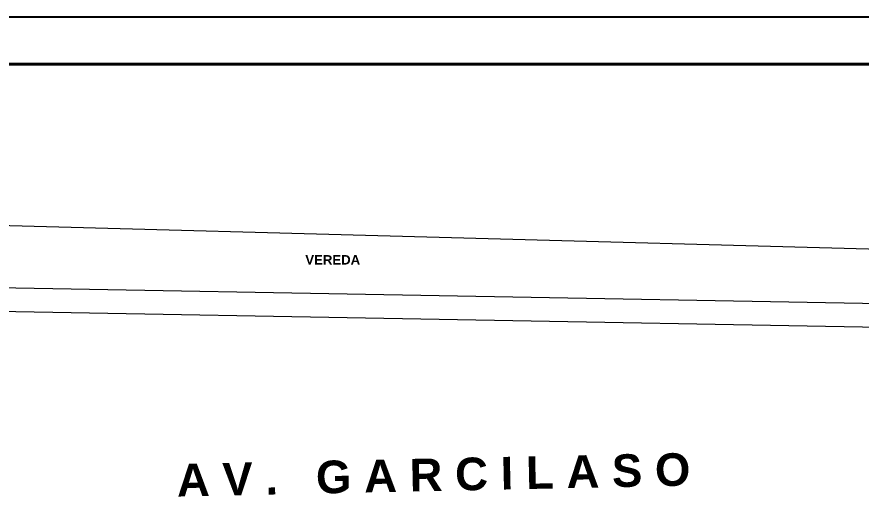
# Model space of a CAD drawing. Header units: millimetres. Extents: x 1 to 121, y 0 to 90.
# Drawn here: x 42.85 to 60.77, y 79.57 to 89.95 of the extents above; entities that cross this region are included whole.
import ezdxf

# ---------------------------------------------------------------- set-up
doc = ezdxf.new("R2010")
doc.units = ezdxf.units.MM
for name, color, linetype, lineweight in [('letras sr', 7, 'Continuous', 5), ('NOMBRES_Pen_No__7', 7, 'Continuous', 35), ('PISTA', 1, 'Continuous', 5)]:
    doc.layers.add(name, color=color, linetype=linetype, lineweight=lineweight)
doc.styles.add('GENERATED_STYLE_1', font='arialbd.ttf')
doc.styles.add('Santa Rosa 1 50', font='trebuc.ttf')

msp = doc.modelspace()

# ---------------------------------------------------------------- linework, layer by layer
at = {"color": 7}
msp.add_lwpolyline([(0.76, 89.953), (120.76, 89.953), (120.76, -0.047), (0.76, -0.047), (0.76, 89.953)], dxfattribs=at)
at = {"color": 7, "lineweight": 40}
msp.add_lwpolyline([(1.76, 88.953), (119.76, 88.953), (119.76, 0.953), (1.76, 0.953)], close=True, dxfattribs=at)
at = {"layer": 'PISTA', "color": 7}
for p, q in [((22.828, 86.067), (61.455, 85.019)), ((30.4, 84.43), (61.336, 83.867)), ((30.383, 83.93), (61.325, 83.367))]:
    msp.add_line(p, q, dxfattribs=at)

# ---------------------------------------------------------------- texts
at = {"layer": 'letras sr', "insert": (47.756, 84.899), "char_height": 0.2, "attachment_point": 1, "style": 'Santa Rosa 1 50'}
msp.add_mtext_dynamic_manual_height_columns('\\pxqc;{\\fSwis721 Ex BT|b1|i0|c0|p34;VEREDA}', width=3.60312, gutter_width=1, heights=[0], dxfattribs=at)
at = {"layer": 'NOMBRES_Pen_No__7', "style": 'GENERATED_STYLE_1'}
msp.add_text('A V .   G A R C I L A S O', height=0.69204, rotation=1.2326, dxfattribs=at).set_placement((46.255, 79.776))

doc.saveas('drawing.dxf')
